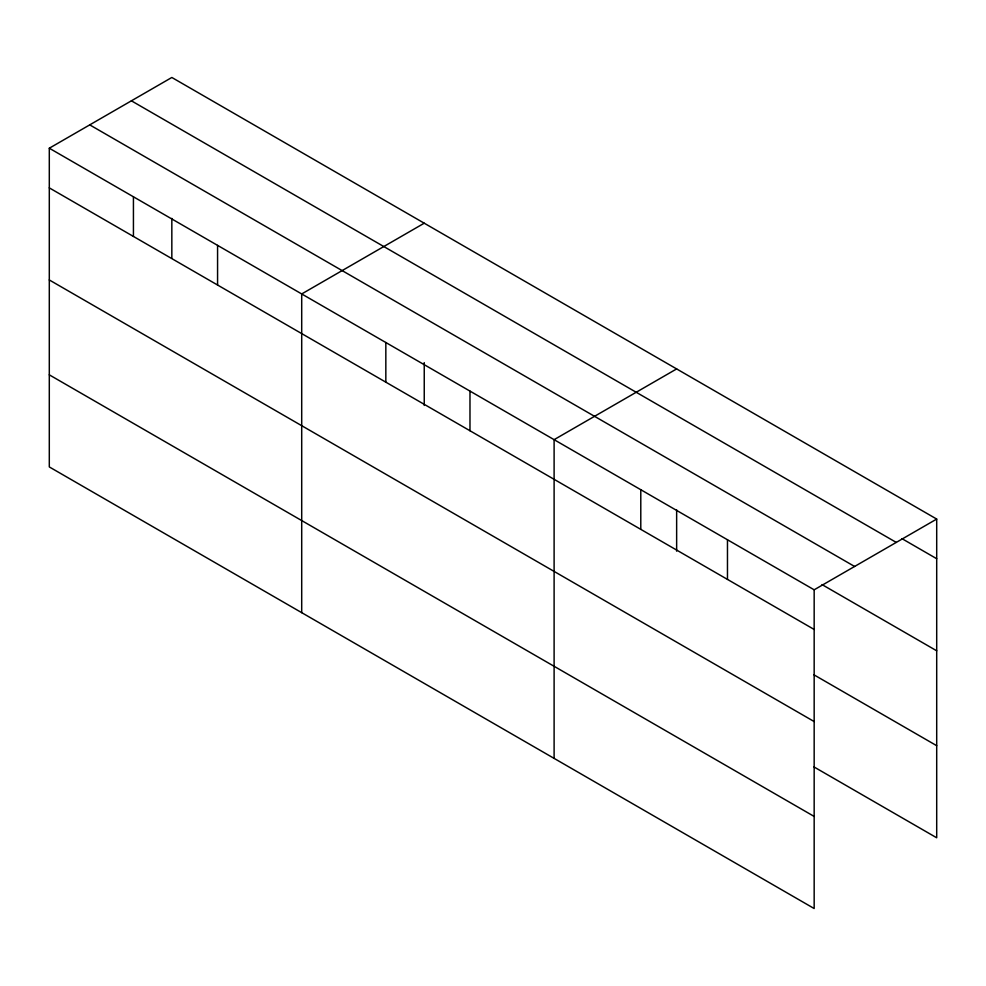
<?xml version="1.0" encoding="UTF-8"?>
<svg xmlns="http://www.w3.org/2000/svg" width="986" height="986" viewBox="0 0 986 986"><rect width="100%" height="100%" fill="white"/><g stroke="black" fill="none" stroke-linecap="round" stroke-linejoin="round"><path stroke-width="1.48" d="M814.005 766.948L936.7 837.78L936.7 519.067L171.835 77.475L49.3 148.22L49.3 466.933L814.165 908.525L814.165 589.813L49.3 148.22M424.239 223.193L301.704 293.951L301.704 612.663M676.642 368.924L554.107 439.67L554.107 758.382M814.165 589.813L936.7 519.067M902.03 538.689L936.7 558.717M131.397 100.818L896.262 542.411M89.738 124.877L854.603 566.469M822.016 584.587L936.7 650.797M49.3 187.87L814.165 629.462M814.005 674.855L936.7 745.687M49.3 279.962L814.165 721.555M49.3 374.84L814.165 816.433M727.471 539.761L727.471 579.411M676.642 509.848L676.642 551.162M640.789 489.722L640.789 529.371M469.977 391.097L469.977 430.746M424.239 362.589L424.239 405.443M385.834 342.524L385.834 382.174M217.573 245.378L217.573 285.016M171.835 218.399L171.835 258.184M133.43 196.793L133.43 236.443"/></g></svg>
